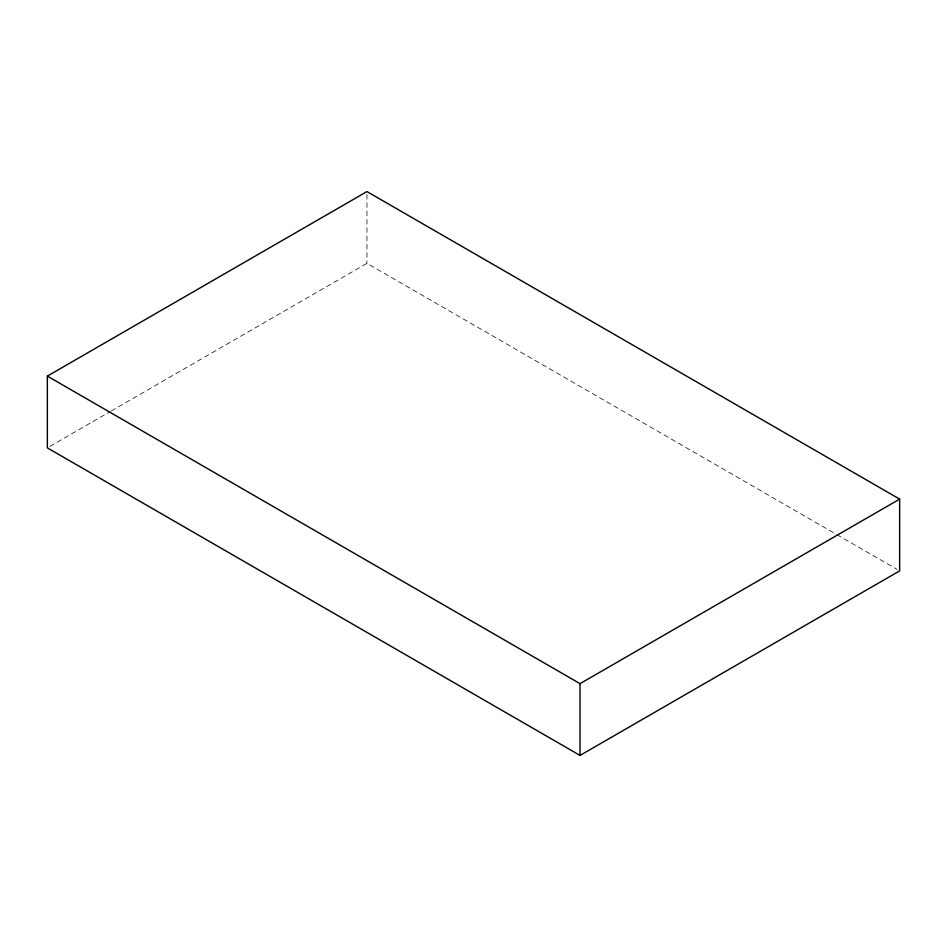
<?xml version="1.0" encoding="UTF-8"?>
<svg xmlns="http://www.w3.org/2000/svg" width="947" height="947" viewBox="0 0 947 947"><rect width="100%" height="100%" fill="white"/><g stroke="black" fill="none" stroke-linecap="round" stroke-linejoin="round"><path stroke-width="0.71" stroke-dasharray="4.74 3.55" d="M49.907 446.392L109.994 411.708M111.273 410.962L366.963 263.349L835.621 533.93M836.911 534.664L897.093 569.407M366.963 194.514L366.963 263.349"/><path stroke-width="1.42" d="M47.35 376.113L366.963 191.578L899.65 499.128L899.65 570.887L580.038 755.422L47.35 447.872L47.35 376.113L580.038 683.651L899.65 499.128M580.038 683.651L580.038 755.422"/></g></svg>
